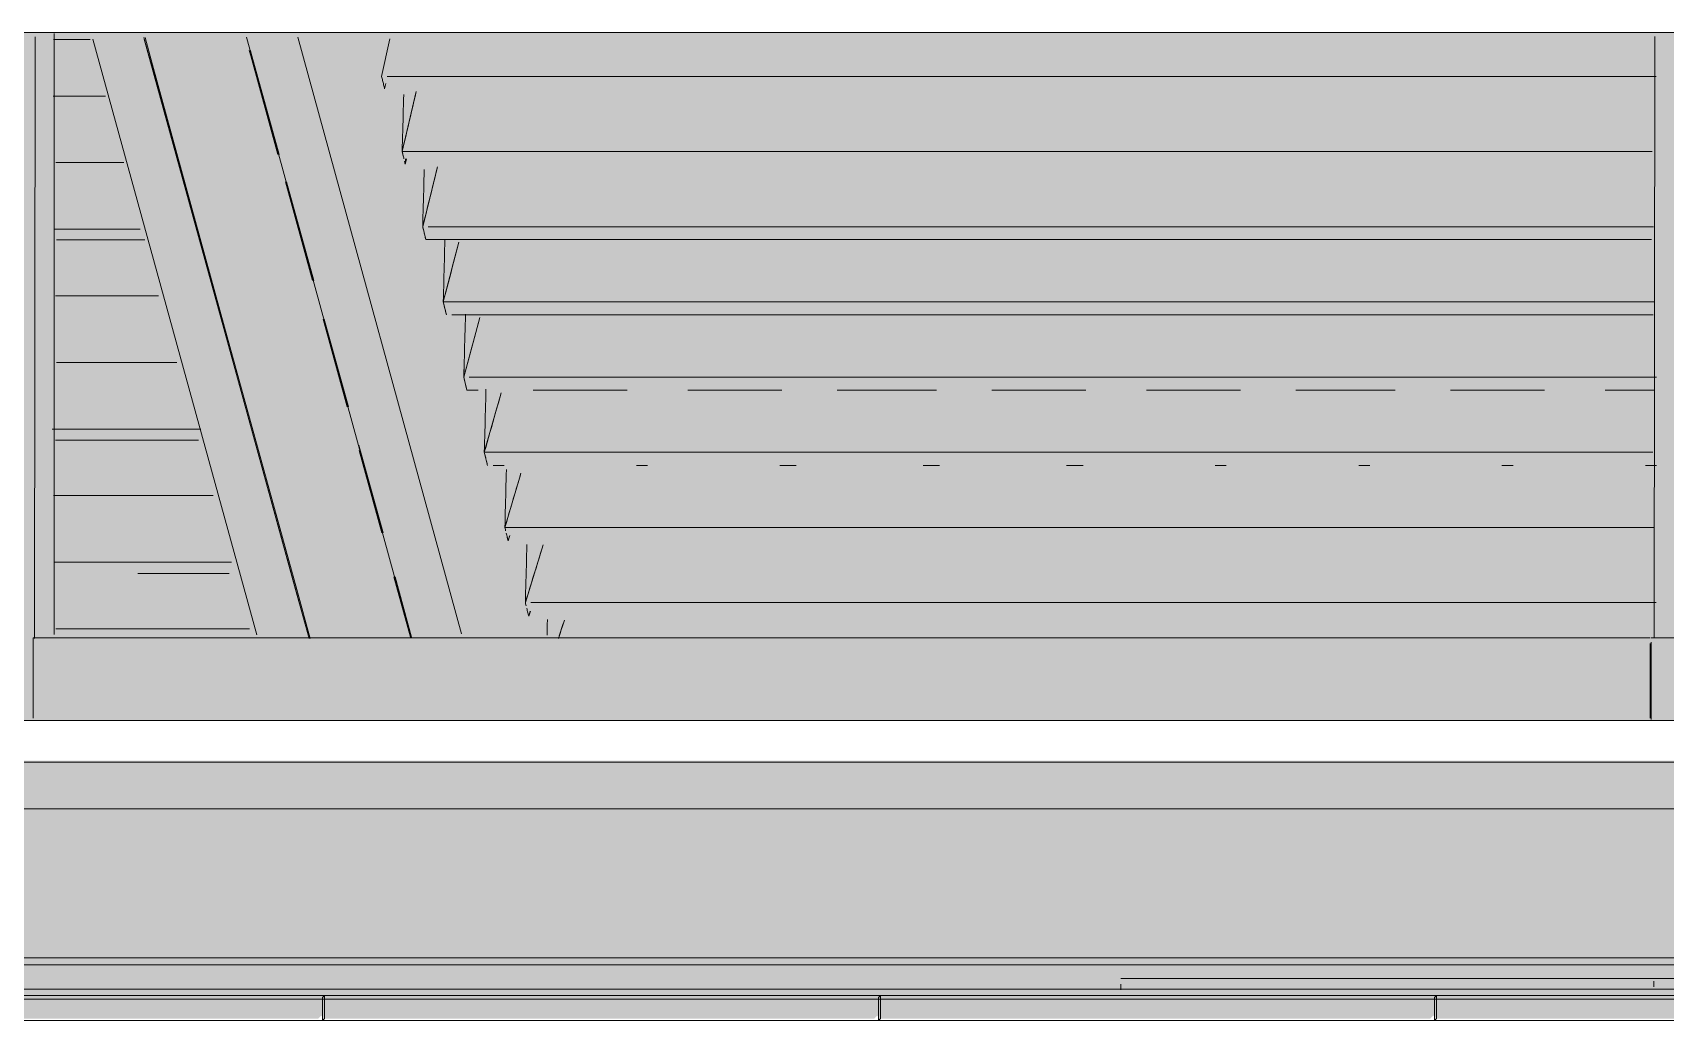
# Model space of a CAD drawing. Header units: millimetres. Extents: x 0 to 84100, y 0 to 59400.
# Drawn here: x 55631 to 58479, y 51173 to 52897 of the extents above; entities that cross this region are included whole.
import ezdxf

# ---------------------------------------------------------------- set-up
doc = ezdxf.new("R2010")
doc.units = ezdxf.units.MM
doc.layers.add('10_見えがかり', color=7, linetype='Continuous', lineweight=13)
doc.layers.add('12_見えがかり（ガラス）', color=5, linetype='Continuous', lineweight=9)

msp = doc.modelspace()

# ---------------------------------------------------------------- hatches: boundary and pattern name
at = {"layer": '10_見えがかり', "true_color": 0xe9dcc4}
for points in [[(61484.3, 51581.6), (61494.3, 51571.6), (61494.3, 51561.6), (61479.3, 51546.6), (31829.3, 51546.6), (31824.3, 51551.6), (31824.3, 51621.6), (31829.3, 51626.6), (61479.3, 51626.6), (61484.3, 51621.6)], [(68084.3, 51551.6), (68084.3, 51531.6), (68094.3, 51521.6), (68094.3, 51501.6), (68089.3, 51496.6), (68079.3, 51496.6), (68069.3, 51486.6), (68049.3, 51486.6), (68029.3, 51466.6), (68019.3, 51466.6), (67999.3, 51446.6), (67989.3, 51446.6), (67969.3, 51426.6), (67959.3, 51426.6), (67949.3, 51416.6), (67939.3, 51416.6), (67929.3, 51406.6), (67919.3, 51406.6), (67899.3, 51386.6), (67889.3, 51386.6), (67869.3, 51366.6), (67859.3, 51366.6), (67849.3, 51356.6), (67829.3, 51356.6), (67809.3, 51336.6), (67799.3, 51336.6), (67779.3, 51316.6), (67769.3, 51316.6), (67749.3, 51296.6), (67739.3, 51296.6), (67729.3, 51286.6), (10499.3, 51286.6), (10489.3, 51296.6), (10479.3, 51296.6), (10459.3, 51316.6), (10449.3, 51316.6), (10419.3, 51346.6), (10409.3, 51346.6), (10399.3, 51356.6), (10379.3, 51356.6), (10359.3, 51376.6), (10349.3, 51376.6), (10329.3, 51396.6), (10319.3, 51396.6), (10299.3, 51416.6), (10279.3, 51416.6), (10259.3, 51436.6), (10249.3, 51436.6), (10229.3, 51456.6), (10219.3, 51456.6), (10199.3, 51476.6), (10189.3, 51476.6), (10179.3, 51486.6), (10159.3, 51486.6), (10144.3, 51501.6), (10144.3, 51531.6), (10154.3, 51541.6), (10154.3, 51561.6), (10159.3, 51566.6), (31429.3, 51566.6), (31434.3, 51561.6), (31434.3, 51551.6), (31439.3, 51546.6), (61499.3, 51546.6), (61519.3, 51566.6), (68069.3, 51566.6)], [(56134.3, 51181.6), (56129.3, 51176.6), (55169.3, 51176.6), (55164.3, 51181.6), (55164.3, 51206.6), (56134.3, 51206.6)], [(57104.3, 51181.6), (57099.3, 51176.6), (56139.3, 51176.6), (56134.3, 51181.6), (56134.3, 51206.6), (57104.3, 51206.6)], [(58074.3, 51181.6), (58069.3, 51176.6), (57109.3, 51176.6), (57104.3, 51181.6), (57104.3, 51206.6), (58074.3, 51206.6)], [(59044.3, 51181.6), (59039.3, 51176.6), (58079.3, 51176.6), (58074.3, 51181.6), (58074.3, 51206.6), (59044.3, 51206.6)]]:
    msp.add_hatch(color=8, dxfattribs=at).paths.add_polyline_path(points)
at = {"layer": '12_見えがかり（ガラス）', "true_color": 0xdce9f2}
for points in [[(61269.3, 52896.6), (61274.3, 52891.6), (61274.3, 51701.6), (61269.3, 51696.6), (31699.3, 51696.6), (31694.3, 51701.6), (31694.3, 52891.6), (31699.3, 52896.6)], [(68109.3, 51486.6), (68114.3, 51481.6), (68114.3, 51431.6), (68109.3, 51426.6), (68099.3, 51426.6), (68079.3, 51406.6), (68069.3, 51406.6), (68059.3, 51396.6), (68049.3, 51396.6), (68029.3, 51376.6), (68019.3, 51376.6), (68009.3, 51366.6), (67999.3, 51366.6), (67979.3, 51346.6), (67969.3, 51346.6), (67959.3, 51336.6), (67949.3, 51336.6), (67939.3, 51326.6), (67929.3, 51326.6), (67909.3, 51306.6), (67899.3, 51306.6), (67889.3, 51296.6), (67879.3, 51296.6), (67859.3, 51276.6), (67849.3, 51276.6), (67839.3, 51266.6), (67829.3, 51266.6), (67809.3, 51246.6), (67799.3, 51246.6), (67789.3, 51236.6), (67779.3, 51236.6), (67769.3, 51226.6), (67759.3, 51226.6), (67739.3, 51206.6), (10489.3, 51206.6), (10469.3, 51226.6), (10459.3, 51226.6), (10449.3, 51236.6), (10439.3, 51236.6), (10419.3, 51256.6), (10409.3, 51256.6), (10399.3, 51266.6), (10389.3, 51266.6), (10369.3, 51286.6), (10359.3, 51286.6), (10349.3, 51296.6), (10339.3, 51296.6), (10319.3, 51316.6), (10309.3, 51316.6), (10299.3, 51326.6), (10289.3, 51326.6), (10269.3, 51346.6), (10259.3, 51346.6), (10249.3, 51356.6), (10239.3, 51356.6), (10219.3, 51376.6), (10209.3, 51376.6), (10199.3, 51386.6), (10189.3, 51386.6), (10169.3, 51406.6), (10159.3, 51406.6), (10149.3, 51416.6), (10139.3, 51416.6), (10124.3, 51431.6), (10124.3, 51481.6), (10129.3, 51486.6), (10179.3, 51486.6), (10189.3, 51476.6), (10199.3, 51476.6), (10219.3, 51456.6), (10229.3, 51456.6), (10249.3, 51436.6), (10259.3, 51436.6), (10279.3, 51416.6), (10299.3, 51416.6), (10319.3, 51396.6), (10329.3, 51396.6), (10349.3, 51376.6), (10359.3, 51376.6), (10379.3, 51356.6), (10399.3, 51356.6), (10409.3, 51346.6), (10419.3, 51346.6), (10449.3, 51316.6), (10459.3, 51316.6), (10479.3, 51296.6), (10489.3, 51296.6), (10499.3, 51286.6), (67729.3, 51286.6), (67739.3, 51296.6), (67749.3, 51296.6), (67769.3, 51316.6), (67779.3, 51316.6), (67799.3, 51336.6), (67809.3, 51336.6), (67829.3, 51356.6), (67849.3, 51356.6), (67859.3, 51366.6), (67869.3, 51366.6), (67889.3, 51386.6), (67899.3, 51386.6), (67919.3, 51406.6), (67929.3, 51406.6), (67939.3, 51416.6), (67949.3, 51416.6), (67959.3, 51426.6), (67969.3, 51426.6), (67989.3, 51446.6), (67999.3, 51446.6), (68019.3, 51466.6), (68029.3, 51466.6), (68049.3, 51486.6)]]:
    msp.add_hatch(color=8, dxfattribs=at).paths.add_polyline_path(points)

# ---------------------------------------------------------------- linework, layer by layer
at = {"layer": '10_見えがかり'}
for points in [[(55178.4, 52896.6), (55644.4, 52896.6)], [(56349.7, 52896.6), (55644.4, 52896.6)], [(55668.6, 51846.5), (55668.6, 52895)], [(56349.7, 52896.6), (57069.5, 52896.6)], [(57069.5, 52896.6), (57545, 52896.6)], [(57545, 52896.6), (58038.1, 52896.6)], [(58038.1, 52896.6), (58732.4, 52896.6)], [(55634.3, 51839.3), (55635.3, 52889.1)], [(55667.5, 52884.6), (55731.3, 52884.6)], [(55735.8, 52885.3), (56021.7, 51846.1)], [(55825.1, 52887.9), (55838.2, 52840.2)], [(55825.5, 52885.3), (56111.4, 51846.1)], [(55827.1, 52887.9), (55840.2, 52840.2)], [(56003.7, 52888.8), (56289.2, 51847.8)], [(56008.7, 52865.6), (56011.4, 52856.1)], [(56010.7, 52865.6), (56013.4, 52856.1)], [(56093.4, 52888.8), (56378.9, 51847.8)], [(56254.1, 52885.5), (56239.7, 52820.2)], [(58459.4, 51841.1), (58460.6, 52889.6)], [(55838.2, 52840.2), (55963.8, 52382.7)], [(55840.2, 52840.2), (55965.8, 52382.7)], [(56011.4, 52856.1), (56058.7, 52683.9)], [(56013.4, 52856.1), (56060.7, 52683.9)], [(56240.1, 52818.4), (56239.7, 52820.2)], [(56240.1, 52818.4), (56240.5, 52816.6)], [(56240.5, 52816.6), (56241, 52814.8)], [(56241, 52814.8), (56241.4, 52813)], [(56241.4, 52813), (56241.8, 52811.2)], [(56241.8, 52811.2), (56242.3, 52809.4)], [(56242.3, 52809.4), (56242.7, 52807.6)], [(56242.7, 52807.6), (56243.1, 52805.8)], [(56243.1, 52805.8), (56243.6, 52804)], [(56247, 52807.9), (56244.9, 52798.6)], [(56249.4, 52820.2), (56453.3, 52820.2)], [(56249.6, 52820.2), (56666.9, 52820.2)], [(56666.9, 52820.2), (56453.3, 52820.2)], [(56880.5, 52820.2), (56666.9, 52820.2)], [(57094.1, 52820.2), (56880.5, 52820.2)], [(57307.7, 52820.2), (57094.1, 52820.2)], [(57521.4, 52820.2), (57307.7, 52820.2)], [(57735, 52820.2), (57521.4, 52820.2)], [(57948.6, 52820.2), (57735, 52820.2)], [(58162.2, 52820.2), (57948.6, 52820.2)], [(58375.8, 52820.2), (58162.2, 52820.2)], [(58463.2, 52820.2), (58375.8, 52820.2)], [(55685, 52786), (55666.8, 52786)], [(55757.9, 52786), (55685, 52786)], [(56243.6, 52804), (56244, 52802.2)], [(56244, 52802.2), (56244.4, 52800.4)], [(56244.4, 52800.4), (56244.9, 52798.6)], [(56299.5, 52791.4), (56275.5, 52689)], [(56277.9, 52779.7), (56277.7, 52770.6)], [(56278.2, 52788.8), (56277.9, 52779.7)], [(56296, 52776.3), (56298, 52785)], [(56298, 52785), (56300, 52793.7)], [(56277.2, 52752.5), (56277, 52743.4)], [(56277.4, 52761.6), (56277.2, 52752.5)], [(56277.7, 52770.6), (56277.4, 52761.6)], [(56287.8, 52741.4), (56289.8, 52750.1)], [(56289.8, 52750.1), (56291.9, 52758.8)], [(56291.9, 52758.8), (56293.9, 52767.6)], [(56293.9, 52767.6), (56296, 52776.3)], [(56276.5, 52725.3), (56276.2, 52716.2)], [(56276.7, 52734.3), (56276.5, 52725.3)], [(56277, 52743.4), (56276.7, 52734.3)], [(56281.6, 52715.2), (56283.7, 52723.9)], [(56283.7, 52723.9), (56285.7, 52732.6)], [(56285.7, 52732.6), (56287.8, 52741.4)], [(56275.5, 52689), (56275.7, 52698.1)], [(56277.5, 52697.7), (56275.5, 52689)], [(56276, 52707.1), (56275.7, 52698.1)], [(56276.2, 52716.2), (56276, 52707.1)], [(56277.5, 52697.7), (56279.6, 52706.5)], [(56279.6, 52706.5), (56281.6, 52715.2)], [(55716.9, 52669.8), (55671.4, 52669.8)], [(55789.7, 52669.8), (55716.9, 52669.8)], [(56275.9, 52687.2), (56275.5, 52689)], [(56275.5, 52689), (56701.9, 52689)], [(56275.5, 52689), (56488.7, 52689)], [(56277.3, 52681.7), (56275.5, 52689)], [(56275.9, 52687.2), (56276.4, 52685.3)], [(56276.4, 52685.3), (56276.8, 52683.5)], [(56276.8, 52683.5), (56277.3, 52681.7)], [(56277.3, 52681.7), (56277.7, 52679.9)], [(56277.7, 52679.9), (56278.2, 52678)], [(56278.2, 52678), (56278.6, 52676.2)], [(56279.5, 52672.6), (56279.9, 52670.8)], [(56279.9, 52670.8), (56280.4, 52668.9)], [(56280.4, 52668.9), (56280.8, 52667.1)], [(56283, 52676.4), (56280.8, 52667.1)], [(56280.8, 52667.1), (56281, 52676.2)], [(56280.8, 52667.1), (56281, 52676.2)], [(56280.8, 52667.1), (56282.9, 52675.8)], [(56701.9, 52689), (56488.7, 52689)], [(56915.1, 52689), (56701.9, 52689)], [(57128.3, 52689), (56915.1, 52689)], [(57341.5, 52689), (57128.3, 52689)], [(57554.7, 52689), (57341.5, 52689)], [(57767.9, 52689), (57554.7, 52689)], [(57981, 52689), (57767.9, 52689)], [(58194.2, 52689), (57981, 52689)], [(58407.4, 52689), (58194.2, 52689)], [(58455.9, 52689), (58407.4, 52689)], [(56071.8, 52636.1), (56119.2, 52463.9)], [(56073.8, 52636.1), (56121.2, 52463.9)], [(56336.6, 52660), (56311.3, 52557.8)], [(56313.5, 52639.7), (56313.3, 52630.6)], [(56313.8, 52648.7), (56313.5, 52639.7)], [(56314, 52657.8), (56313.8, 52648.7)], [(56328.5, 52627.5), (56330.7, 52636.2)], [(56330.7, 52636.2), (56332.8, 52644.9)], [(56332.8, 52644.9), (56335, 52653.6)], [(56335, 52653.6), (56337.1, 52662.3)], [(56312.8, 52612.4), (56312.6, 52603.3)], [(56313, 52621.5), (56312.8, 52612.4)], [(56313.3, 52630.6), (56313, 52621.5)], [(56322.1, 52601.4), (56324.2, 52610.1)], [(56324.2, 52610.1), (56326.4, 52618.8)], [(56326.4, 52618.8), (56328.5, 52627.5)], [(56312.1, 52585.1), (56311.8, 52576)], [(56312.3, 52594.2), (56312.1, 52585.1)], [(56312.6, 52603.3), (56312.3, 52594.2)], [(56315.6, 52575.3), (56317.8, 52584)], [(56317.8, 52584), (56319.9, 52592.7)], [(56319.9, 52592.7), (56322.1, 52601.4)], [(55748.7, 52553.6), (55668.7, 52553.6)], [(55818.7, 52553.6), (55748.7, 52553.6)], [(56311.3, 52557.8), (56311.6, 52566.9)], [(56313.5, 52566.5), (56311.3, 52557.8)], [(56311.8, 52556), (56311.3, 52557.8)], [(56316.7, 52535.6), (56311.3, 52557.8)], [(56311.8, 52576), (56311.6, 52566.9)], [(56311.8, 52556), (56312.2, 52554.1)], [(56312.2, 52554.1), (56312.7, 52552.3)], [(56312.7, 52552.3), (56313.1, 52550.4)], [(56313.1, 52550.4), (56313.6, 52548.6)], [(56313.5, 52566.5), (56315.6, 52575.3)], [(56321, 52557.8), (56524.1, 52557.8)], [(56736.9, 52557.8), (56524.1, 52557.8)], [(56949.7, 52557.8), (56736.9, 52557.8)], [(57162.4, 52557.8), (56949.7, 52557.8)], [(57375.2, 52557.8), (57162.4, 52557.8)], [(57588, 52557.8), (57375.2, 52557.8)], [(57800.7, 52557.8), (57588, 52557.8)], [(58013.5, 52557.8), (57800.7, 52557.8)], [(58226.3, 52557.8), (58013.5, 52557.8)], [(58439, 52557.8), (58226.3, 52557.8)], [(58458.4, 52557.8), (58439, 52557.8)], [(55672.2, 52535.2), (55754, 52535.2)], [(55754, 52535.2), (55826.8, 52535.2)], [(56313.6, 52548.6), (56314, 52546.7)], [(56314, 52546.7), (56314.5, 52544.9)], [(56314.5, 52544.9), (56314.9, 52543)], [(56314.9, 52543), (56315.4, 52541.2)], [(56315.4, 52541.2), (56315.8, 52539.3)], [(56315.8, 52539.3), (56316.3, 52537.5)], [(56316.3, 52537.5), (56316.7, 52535.6)], [(56316.7, 52535.6), (56529.6, 52535.6)], [(56373.6, 52528.6), (56347.2, 52426.7)], [(56349.8, 52526.9), (56349.6, 52517.8)], [(56350.1, 52536.1), (56349.8, 52526.9)], [(56369.7, 52513.6), (56371.9, 52522.3)], [(56371.9, 52522.3), (56374.2, 52530.9)], [(56529.6, 52535.6), (56742.4, 52535.6)], [(56742.4, 52535.6), (56955.3, 52535.6)], [(56955.3, 52535.6), (57168.1, 52535.6)], [(57168.1, 52535.6), (57381, 52535.6)], [(57381, 52535.6), (57593.8, 52535.6)], [(57593.8, 52535.6), (57806.7, 52535.6)], [(57806.7, 52535.6), (58019.5, 52535.6)], [(58019.5, 52535.6), (58232.3, 52535.6)], [(58232.3, 52535.6), (58445.2, 52535.6)], [(58445.2, 52535.6), (58454.9, 52535.6)], [(56349.1, 52499.6), (56348.9, 52490.5)], [(56349.4, 52508.7), (56349.1, 52499.6)], [(56349.6, 52517.8), (56349.4, 52508.7)], [(56362.9, 52487.5), (56365.2, 52496.2)], [(56365.2, 52496.2), (56367.4, 52504.9)], [(56367.4, 52504.9), (56369.7, 52513.6)], [(56348.4, 52472.3), (56348.1, 52463.2)], [(56348.6, 52481.4), (56348.4, 52472.3)], [(56348.9, 52490.5), (56348.6, 52481.4)], [(56356.2, 52461.4), (56358.4, 52470.1)], [(56358.4, 52470.1), (56360.7, 52478.8)], [(56360.7, 52478.8), (56362.9, 52487.5)], [(55680.6, 52437.4), (55670.6, 52437.4)], [(55780.5, 52437.4), (55680.6, 52437.4)], [(55850.4, 52437.4), (55780.5, 52437.4)], [(56347.2, 52426.7), (56347.4, 52435.8)], [(56349.4, 52435.4), (56347.2, 52426.7)], [(56347.7, 52444.9), (56347.4, 52435.8)], [(56347.9, 52454), (56347.7, 52444.9)], [(56348.1, 52463.2), (56347.9, 52454)], [(56349.4, 52435.4), (56351.7, 52444.1)], [(56351.7, 52444.1), (56353.9, 52452.8)], [(56353.9, 52452.8), (56356.2, 52461.4)], [(56347.6, 52424.8), (56347.2, 52426.7)], [(56347.2, 52426.7), (56559.5, 52426.7)], [(56352.6, 52404.1), (56347.2, 52426.7)], [(56347.6, 52424.8), (56348.1, 52422.9)], [(56348.1, 52422.9), (56348.5, 52421.1)], [(56348.5, 52421.1), (56349, 52419.2)], [(56349, 52419.2), (56349.4, 52417.3)], [(56349.4, 52417.3), (56349.9, 52415.4)], [(56349.9, 52415.4), (56350.4, 52413.5)], [(56350.4, 52413.5), (56350.8, 52411.7)], [(56350.8, 52411.7), (56351.3, 52409.8)], [(56351.3, 52409.8), (56351.7, 52407.9)], [(56351.7, 52407.9), (56352.2, 52406)], [(56771.9, 52426.7), (56559.5, 52426.7)], [(56984.2, 52426.7), (56771.9, 52426.7)], [(57196.6, 52426.7), (56984.2, 52426.7)], [(57408.9, 52426.7), (57196.6, 52426.7)], [(57621.3, 52426.7), (57408.9, 52426.7)], [(57833.6, 52426.7), (57621.3, 52426.7)], [(58046, 52426.7), (57833.6, 52426.7)], [(58258.3, 52426.7), (58046, 52426.7)], [(58461, 52426.7), (58258.3, 52426.7)], [(55963.8, 52382.7), (56089.5, 51925.1)], [(55965.8, 52382.7), (56091.5, 51925.1)], [(56137.6, 52396.9), (56179.6, 52243.9)], [(56139.6, 52396.9), (56181.6, 52243.9)], [(56352.2, 52406), (56352.6, 52404.1)], [(56362.3, 52404.1), (56565.1, 52404.1)], [(56410.6, 52397.3), (56383, 52295.6)], [(56385.4, 52386.9), (56385.2, 52377.8)], [(56385.7, 52396.1), (56385.4, 52386.9)], [(56385.9, 52405.2), (56385.7, 52396.1)], [(56404.2, 52373.6), (56406.5, 52382.2)], [(56406.5, 52382.2), (56408.9, 52390.9)], [(56408.9, 52390.9), (56411.2, 52399.6)], [(56565.1, 52404.1), (56777.5, 52404.1)], [(56777.5, 52404.1), (56990, 52404.1)], [(56990, 52404.1), (57202.4, 52404.1)], [(57202.4, 52404.1), (57414.9, 52404.1)], [(57414.9, 52404.1), (57627.3, 52404.1)], [(57627.3, 52404.1), (57839.8, 52404.1)], [(57839.8, 52404.1), (58052.2, 52404.1)], [(58052.2, 52404.1), (58264.6, 52404.1)], [(58264.6, 52404.1), (58457.8, 52404.1)], [(56384.5, 52350.4), (56384.2, 52341.3)], [(56384.7, 52359.5), (56384.5, 52350.4)], [(56384.9, 52368.7), (56384.7, 52359.5)], [(56385.2, 52377.8), (56384.9, 52368.7)], [(56397.1, 52347.6), (56399.5, 52356.2)], [(56399.5, 52356.2), (56401.8, 52364.9)], [(56401.8, 52364.9), (56404.2, 52373.6)], [(55712.6, 52321.2), (55672.7, 52321.2)], [(55812.4, 52321.2), (55712.6, 52321.2)], [(55882.2, 52321.2), (55812.4, 52321.2)], [(56383.7, 52323), (56383.5, 52313.8)], [(56384, 52332.1), (56383.7, 52323)], [(56384.2, 52341.3), (56384, 52332.1)], [(56387.7, 52312.9), (56390, 52321.6)], [(56390, 52321.6), (56392.4, 52330.2)], [(56392.4, 52330.2), (56394.8, 52338.9)], [(56394.8, 52338.9), (56397.1, 52347.6)], [(56383, 52295.6), (56383.5, 52313.8)], [(56383, 52295.6), (56383.2, 52304.7)], [(56385.3, 52304.2), (56383, 52295.6)], [(56383.5, 52293.7), (56383, 52295.6)], [(56388.5, 52272.7), (56383, 52295.6)], [(56383.5, 52313.8), (56383.2, 52304.7)], [(56383.5, 52293.7), (56383.9, 52291.8)], [(56385.3, 52304.2), (56387.7, 52312.9)], [(56392.6, 52295.6), (56594.9, 52295.6)], [(56806.9, 52295.6), (56594.9, 52295.6)], [(57018.8, 52295.6), (56806.9, 52295.6)], [(57230.7, 52295.6), (57018.8, 52295.6)], [(57442.6, 52295.6), (57230.7, 52295.6)], [(57654.6, 52295.6), (57442.6, 52295.6)], [(57866.5, 52295.6), (57654.6, 52295.6)], [(58078.4, 52295.6), (57866.5, 52295.6)], [(58290.4, 52295.6), (58078.4, 52295.6)], [(58463.8, 52295.6), (58290.4, 52295.6)], [(56383.9, 52291.8), (56384.4, 52289.9)], [(56384.4, 52289.9), (56384.8, 52287.9)], [(56385.8, 52284.1), (56386.2, 52282.2)], [(56386.2, 52282.2), (56386.7, 52280.3)], [(56386.7, 52280.3), (56387.2, 52278.4)], [(56387.2, 52278.4), (56387.6, 52276.5)], [(56388.5, 52272.7), (56407.8, 52272.7)], [(56447.6, 52265.9), (56418.8, 52164.5)], [(56421.5, 52265.2), (56421.2, 52256.1)], [(56421.7, 52274.4), (56421.5, 52265.2)], [(56445.8, 52259.5), (56448.2, 52268.2)], [(56504.2, 52272.7), (56600.6, 52272.7)], [(56600.6, 52272.7), (56668.1, 52272.7)], [(56774.1, 52272.7), (56812.6, 52272.7)], [(56812.6, 52272.7), (56937.9, 52272.7)], [(57034.3, 52272.7), (57207.8, 52272.7)], [(57304.2, 52272.7), (57448.8, 52272.7)], [(57448.8, 52272.7), (57468.1, 52272.7)], [(57574.1, 52272.7), (57660.8, 52272.7)], [(57660.8, 52272.7), (57737.9, 52272.7)], [(57834.3, 52272.7), (57872.9, 52272.7)], [(57872.9, 52272.7), (58007.8, 52272.7)], [(58104.2, 52272.7), (58268.1, 52272.7)], [(58374.1, 52272.7), (58460.8, 52272.7)], [(56420.8, 52237.8), (56420.5, 52228.6)], [(56421, 52246.9), (56420.8, 52237.8)], [(56421.2, 52256.1), (56421, 52246.9)], [(56438.4, 52233.6), (56440.9, 52242.3)], [(56440.9, 52242.3), (56443.3, 52250.9)], [(56443.3, 52250.9), (56445.8, 52259.5)], [(56420, 52210.3), (56419.8, 52201.1)], [(56420.3, 52219.4), (56420, 52210.3)], [(56420.5, 52228.6), (56420.3, 52219.4)], [(56428.6, 52199), (56431.1, 52207.7)], [(56431.1, 52207.7), (56433.5, 52216.3)], [(56433.5, 52216.3), (56436, 52225)], [(56436, 52225), (56438.4, 52233.6)], [(55744.5, 52205), (55664.8, 52205)], [(55670.7, 52185.8), (55750.5, 52185.8)], [(55844.2, 52205), (55744.5, 52205)], [(55750.5, 52185.8), (55850.3, 52185.8)], [(55924, 52205), (55844.2, 52205)], [(55850.3, 52185.8), (55920.1, 52185.8)], [(56419.3, 52182.8), (56419, 52173.6)], [(56419.5, 52192), (56419.3, 52182.8)], [(56419.8, 52201.1), (56419.5, 52192)], [(56421.3, 52173.1), (56423.7, 52181.8)], [(56423.7, 52181.8), (56426.2, 52190.4)], [(56426.2, 52190.4), (56428.6, 52199)], [(56200, 52176.9), (56242.1, 52023.9)], [(56200.7, 52167.4), (56240.1, 52023.9)], [(56418.8, 52164.5), (56419, 52173.6)], [(56421.3, 52173.1), (56418.8, 52164.5)], [(56419.3, 52162.5), (56418.8, 52164.5)], [(56418.8, 52164.5), (56630.3, 52164.5)], [(56424.4, 52141.2), (56418.8, 52164.5)], [(56419.3, 52162.5), (56419.7, 52160.6)], [(56419.7, 52160.6), (56420.2, 52158.7)], [(56420.2, 52158.7), (56420.7, 52156.7)], [(56420.7, 52156.7), (56421.2, 52154.8)], [(56421.2, 52154.8), (56421.6, 52152.9)], [(56421.6, 52152.9), (56422.1, 52150.9)], [(56422.1, 52150.9), (56422.6, 52149)], [(56841.8, 52164.5), (56630.3, 52164.5)], [(57053.3, 52164.5), (56841.8, 52164.5)], [(57264.9, 52164.5), (57053.3, 52164.5)], [(57476.4, 52164.5), (57264.9, 52164.5)], [(57687.9, 52164.5), (57476.4, 52164.5)], [(57899.4, 52164.5), (57687.9, 52164.5)], [(58110.9, 52164.5), (57899.4, 52164.5)], [(58322.4, 52164.5), (58110.9, 52164.5)], [(58457, 52164.5), (58322.4, 52164.5)], [(56422.6, 52149), (56423, 52147)], [(56423, 52147), (56423.5, 52145.1)], [(56423.5, 52145.1), (56424, 52143.2)], [(56424, 52143.2), (56424.4, 52141.2)], [(56434.1, 52141.2), (56453.3, 52141.2)], [(56481.8, 52125.3), (56454.6, 52033.4)], [(56457.1, 52125.3), (56456.8, 52116.1)], [(56457.3, 52134.4), (56457.1, 52125.3)], [(56480.1, 52119.6), (56482.7, 52128.2)], [(56684.1, 52141.2), (56703.4, 52141.2)], [(56934.2, 52141.2), (56963, 52141.2)], [(57184.3, 52141.2), (57213.1, 52141.2)], [(57434.3, 52141.2), (57463.2, 52141.2)], [(57694, 52141.2), (57713.2, 52141.2)], [(57944.1, 52141.2), (57963.3, 52141.2)], [(58194.1, 52141.2), (58213.4, 52141.2)], [(58444.2, 52141.2), (58463.4, 52141.2)], [(56456.3, 52097.7), (56456.1, 52088.5)], [(56456.6, 52106.9), (56456.3, 52097.7)], [(56456.8, 52116.1), (56456.6, 52106.9)], [(56469.9, 52085.1), (56472.5, 52093.7)], [(56472.5, 52093.7), (56475, 52102.3)], [(56475, 52102.3), (56477.6, 52111)], [(56477.6, 52111), (56480.1, 52119.6)], [(55676.9, 52088.8), (55667, 52088.8)], [(55776.5, 52088.8), (55676.9, 52088.8)], [(55876.1, 52088.8), (55776.5, 52088.8)], [(55945.8, 52088.8), (55876.1, 52088.8)], [(56455.6, 52070.1), (56455.3, 52060.9)], [(56455.8, 52079.3), (56455.6, 52070.1)], [(56456.1, 52088.5), (56455.8, 52079.3)], [(56462.3, 52059.2), (56464.8, 52067.9)], [(56464.8, 52067.9), (56467.4, 52076.5)], [(56467.4, 52076.5), (56469.9, 52085.1)], [(56454.6, 52033.4), (56454.9, 52042.6)], [(56457.2, 52042), (56454.6, 52033.4)], [(56455.1, 52051.8), (56454.9, 52042.6)], [(56455.3, 52060.9), (56455.1, 52051.8)], [(56457.2, 52042), (56459.7, 52050.6)], [(56459.7, 52050.6), (56462.3, 52059.2)], [(56455.1, 52031.4), (56454.6, 52033.4)], [(56454.6, 52033.4), (56665.7, 52033.4)], [(56455.1, 52031.4), (56455.6, 52029.5)], [(56455.6, 52029.5), (56456, 52027.5)], [(56457, 52023.6), (56457.5, 52021.6)], [(56457.5, 52021.6), (56458, 52019.6)], [(56458, 52019.6), (56458.4, 52017.7)], [(56458.4, 52017.7), (56458.9, 52015.7)], [(56460.3, 52009.8), (56458.4, 52017.7)], [(56458.9, 52015.7), (56459.4, 52013.7)], [(56459.4, 52013.7), (56459.9, 52011.8)], [(56459.9, 52011.8), (56460.3, 52009.8)], [(56463.1, 52019), (56460.3, 52009.8)], [(56460.3, 52009.8), (56462.9, 52018.4)], [(56876.8, 52033.4), (56665.7, 52033.4)], [(57087.9, 52033.4), (56876.8, 52033.4)], [(57299, 52033.4), (57087.9, 52033.4)], [(57510.1, 52033.4), (57299, 52033.4)], [(57721.2, 52033.4), (57510.1, 52033.4)], [(57932.3, 52033.4), (57721.2, 52033.4)], [(58143.4, 52033.4), (57932.3, 52033.4)], [(58354.5, 52033.4), (58143.4, 52033.4)], [(58460.1, 52033.4), (58354.5, 52033.4)], [(56521.5, 52003.2), (56490.4, 51902.3)], [(56492.6, 51985.2), (56492.4, 51976)], [(56492.9, 51994.4), (56492.6, 51985.2)], [(56493.1, 52003.7), (56492.9, 51994.4)], [(56511.6, 51971.1), (56514.3, 51979.7)], [(56514.3, 51979.7), (56516.9, 51988.3)], [(56516.9, 51988.3), (56519.6, 51996.9)], [(55709, 51972.6), (55669.2, 51972.6)], [(55808.5, 51972.6), (55709, 51972.6)], [(55907.9, 51972.6), (55808.5, 51972.6)], [(55814.3, 51953), (55913.9, 51953)], [(55977.6, 51972.6), (55907.9, 51972.6)], [(55913.9, 51953), (55973.6, 51953)], [(56491.9, 51957.6), (56491.6, 51948.4)], [(56492.1, 51966.8), (56491.9, 51957.6)], [(56492.4, 51976), (56492.1, 51966.8)], [(56503.7, 51945.3), (56506.3, 51953.9)], [(56506.3, 51953.9), (56509, 51962.5)], [(56509, 51962.5), (56511.6, 51971.1)], [(56089.5, 51925.1), (56113.1, 51839.4)], [(56091.5, 51925.1), (56115.1, 51839.4)], [(56261.1, 51947.4), (56290, 51842.2)], [(56263.1, 51947.4), (56292, 51842.2)], [(56491.1, 51930), (56490.9, 51920.7)], [(56491.4, 51939.2), (56491.1, 51930)], [(56491.6, 51948.4), (56491.4, 51939.2)], [(56495.7, 51919.5), (56498.4, 51928.1)], [(56498.4, 51928.1), (56501, 51936.7)], [(56501, 51936.7), (56503.7, 51945.3)], [(56490.4, 51902.3), (56490.7, 51911.5)], [(56493.1, 51910.9), (56490.4, 51902.3)], [(56490.9, 51900.3), (56490.4, 51902.3)], [(56490.9, 51920.7), (56490.7, 51911.5)], [(56490.9, 51900.3), (56491.4, 51898.3)], [(56491.4, 51898.3), (56491.9, 51896.3)], [(56493.1, 51910.9), (56495.7, 51919.5)], [(56500, 51902.3), (56701.1, 51902.3)], [(56911.8, 51902.3), (56701.1, 51902.3)], [(57122.5, 51902.3), (56911.8, 51902.3)], [(57333.2, 51902.3), (57122.5, 51902.3)], [(57543.8, 51902.3), (57333.2, 51902.3)], [(57754.5, 51902.3), (57543.8, 51902.3)], [(57965.2, 51902.3), (57754.5, 51902.3)], [(58175.9, 51902.3), (57965.2, 51902.3)], [(58386.6, 51902.3), (58175.9, 51902.3)], [(58463.2, 51902.3), (58386.6, 51902.3)], [(56492.8, 51892.3), (56493.3, 51890.3)], [(56493.3, 51890.3), (56493.8, 51888.3)], [(56493.8, 51888.3), (56494.3, 51886.3)], [(56496.2, 51878.4), (56494.3, 51886.3)], [(56495.3, 51882.4), (56495.7, 51880.4)], [(56495.7, 51880.4), (56496.2, 51878.4)], [(56499.1, 51887.5), (56496.2, 51878.4)], [(56496.2, 51878.4), (56498.9, 51887)], [(56528.9, 51872.9), (56528.7, 51863.7)], [(56558.4, 51871.8), (56549.6, 51844.4)], [(56553.7, 51857), (56556.4, 51865.5)], [(55631.9, 51700.6), (55631.9, 51840.6)], [(55866.9, 51840.6), (55631.9, 51840.6)], [(55741, 51856.4), (55671.5, 51856.4)], [(55840.4, 51856.4), (55741, 51856.4)], [(55939.8, 51856.4), (55840.4, 51856.4)], [(55866.9, 51840.6), (56101.9, 51840.6)], [(56009.3, 51856.4), (55939.8, 51856.4)], [(56101.9, 51840.6), (56337, 51840.6)], [(56337, 51840.6), (56572, 51840.6)], [(56528.4, 51854.4), (56528.2, 51845.2)], [(56528.7, 51863.7), (56528.4, 51854.4)], [(56548.2, 51839.8), (56550.9, 51848.4)], [(56550.9, 51848.4), (56553.7, 51857)], [(56572, 51840.6), (56807.1, 51840.6)], [(56807.1, 51840.6), (57042.1, 51840.6)], [(57042.1, 51840.6), (57277.1, 51840.6)], [(57277.1, 51840.6), (57512.2, 51840.6)], [(57512.2, 51840.6), (57747.2, 51840.6)], [(57747.2, 51840.6), (57982.2, 51840.6)], [(57982.2, 51840.6), (58217.3, 51840.6)], [(58217.3, 51840.6), (58452.3, 51840.6)], [(58454.3, 51840.5), (58633.5, 51840.5)], [(58452.3, 51700.6), (58452.3, 51830.6)], [(58454.3, 51833), (58454.3, 51825.5)], [(58454.3, 51825.5), (58454.3, 51810.5)], [(58454.3, 51810.5), (58454.3, 51795.5)], [(58454.3, 51795.5), (58454.3, 51780.6)], [(58454.3, 51780.6), (58454.3, 51765.6)], [(58454.3, 51765.6), (58454.3, 51750.6)], [(58454.3, 51750.6), (58454.3, 51735.6)], [(58454.3, 51735.6), (58454.3, 51720.6)], [(55644.4, 51696.6), (55178.4, 51696.6)], [(55644.4, 51696.6), (56349.7, 51696.6)], [(56349.7, 51696.6), (57069.5, 51696.6)], [(57069.5, 51696.6), (57545, 51696.6)], [(57545, 51696.6), (58038.1, 51696.6)], [(58038.1, 51696.6), (58732.4, 51696.6)], [(58454.3, 51720.6), (58454.3, 51705.6)], [(58454.3, 51705.6), (58454.3, 51698.1)], [(31831.4, 51531.6), (31831.4, 51537.1), (31827.8, 51537.1), (31827.8, 51545.7), (31824.2, 51545.7), (31824.2, 51554.4), (31820.6, 51554.4), (31820.6, 51572.4), (31824.2, 51623.7), (61479.8, 51623.7)], [(10157.3, 51568.6), (31433.8, 51568.6), (31433.8, 51559.9), (31437.6, 51559.9), (31437.6, 51551.2), (31441.4, 51551.2), (31441.4, 51542.6), (31445.2, 51542.6), (35201.4, 51542.6), (38960.7, 51542.6), (42721.2, 51542.6), (46481.2, 51542.6), (50238.6, 51542.6), (53991.6, 51542.6), (61488.2, 51542.6), (61488.2, 51551.2), (61499.6, 51551.2), (61499.6, 51559.9), (61511, 51559.9), (61511, 51568.6), (63976.4, 51568.6), (64797.4, 51568.6), (65618, 51568.6), (66438.1, 51568.6)], [(67723.4, 51282.6), (60618.9, 51282.6), (53474.2, 51282.6), (24758.8, 51282.6)], [(57529.1, 51246.6), (57545, 51246.6)], [(57545, 51246.6), (58038.1, 51246.6)], [(58038.1, 51246.6), (58732.4, 51246.6)], [(58458.8, 51231.9), (58458.8, 51241.9)], [(55166.1, 51173.4), (55166.1, 51213.4), (55169.3, 51216.7), (56139.9, 51216.7), (56139.9, 51176.7), (56136.6, 51173.4), (55166.1, 51173.4)], [(55471.5, 51227.6), (58462.9, 51227.6)], [(56136.5, 51173.4), (56136.5, 51213.4), (56140, 51216.7), (57110.1, 51216.7), (57110.1, 51176.7), (57106.6, 51173.4), (56136.5, 51173.4)], [(57106.5, 51173.4), (57106.5, 51213.4), (57110.2, 51216.7), (58079.9, 51216.7), (58079.9, 51176.7), (58076.2, 51173.4), (57106.5, 51173.4)], [(57529.1, 51226.6), (57529.1, 51236.6)], [(58076.2, 51173.4), (58076.2, 51213.4), (58080, 51216.7), (59049.3, 51216.7), (59049.3, 51176.7), (59045.4, 51173.4), (58076.2, 51173.4)], [(58462.9, 51227.6), (61450, 51227.6)]]:
    msp.add_lwpolyline(points, dxfattribs=at)
at = {"layer": '12_見えがかり（ガラス）'}
for points in [[(55649.2, 51696.6), (55183, 51696.6)], [(55314.3, 51696.6), (55651.6, 51696.6)], [(55649.2, 51696.6), (56354.9, 51696.6)], [(55800.7, 51696.6), (55651.6, 51696.6)], [(57074.8, 51696.6), (56354.9, 51696.6)], [(56850.6, 51696.6), (56584.3, 51696.6)], [(57074.8, 51696.6), (57550.4, 51696.6)], [(57553.1, 51696.6), (57424.3, 51696.6)], [(58043.7, 51696.6), (57550.4, 51696.6)], [(57730.8, 51696.6), (57553.1, 51696.6)], [(58043.7, 51696.6), (58738.2, 51696.6)], [(58741.1, 51696.6), (58334.3, 51696.6)], [(55373.2, 51270.1), (56327.2, 51270.1)], [(56327.2, 51270.1), (57280.8, 51270.1)], [(57280.8, 51270.1), (58234, 51270.1)], [(58234, 51270.1), (59186.7, 51270.1)], [(55373.2, 51210.1), (56327.2, 51210.1)], [(56327.2, 51210.1), (57280.8, 51210.1)], [(57280.8, 51210.1), (58234, 51210.1)], [(58234, 51210.1), (59186.7, 51210.1)]]:
    msp.add_lwpolyline(points, dxfattribs=at)

doc.saveas('drawing.dxf')
